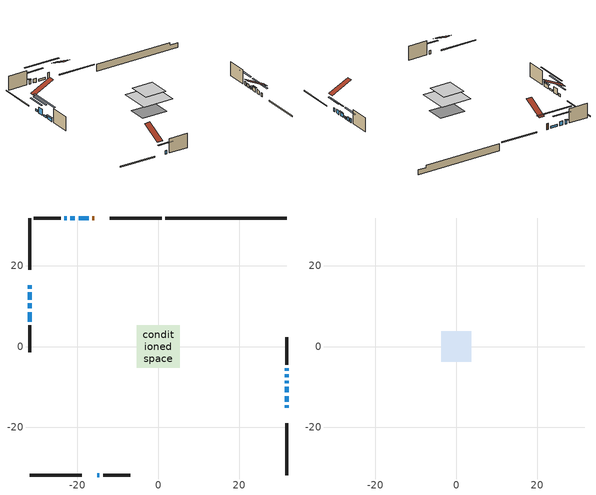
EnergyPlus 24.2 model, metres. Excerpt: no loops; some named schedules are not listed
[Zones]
conditioned space
 floor adiabatic (AdiabaticFloorConstruction): -5.27,-5.27 -5.27,5.27 5.27,5.27 5.27,-5.27 z3.05
 floor foundation (Slab1 construction): -4.44,-3.08 -4.44,3.08 4.44,3.08 4.44,-3.08 z-1.83
 wall outside (RimJoist1 construction): 0.8,31.82 -12.03,31.82 / -31.82,-31.82 -18.99,-31.82 / -31.82,31.82 -31.82,18.99 / 31.82,-31.82 31.82,-18.99 z0.61:0.91
 wall outside (AdiabaticWallConstruction 1): -15.85,31.82 -16.31,31.82 z0.61:2.64
 wall outside (AdiabaticWallConstruction): 31.82,-15.16 31.82,-14.6 / -15.16,-31.82 -14.6,-31.82 / -31.82,8.51 -31.82,6.18 z0.61:1.78; 31.82,-13.67 31.82,-12.3 / 31.82,-11.37 31.82,-10 / -20.65,31.82 -21.77,31.82 / -22.69,31.82 -23.25,31.82 / 31.82,-5.95 31.82,-5.39 z0.61:1.93; -31.82,15.16 -31.82,14.35 z0.61:1.43; -31.82,13.42 -31.82,11.59 z0.61:2.64; -17.23,31.82 -19.72,31.82 z0.61:1.35; -31.82,10.66 -31.82,9.44 z0.61:1.22; 31.82,-9.08 31.82,-8.51 z0.61:1.17; 31.82,-7.59 31.82,-6.87 z0.61:1.83
 wall outside (Wall1 construction): -24.18,31.82 -30.89,31.82 / -13.67,-31.82 -6.96,-31.82 / -31.82,5.25 -31.82,-1.46 / 31.82,-4.46 31.82,2.25 z0.61:5.49
 wall foundation (FoundationWall1 construction): 1.73,31.82,-1.83 1.73,31.82,0.61 28.81,31.82,0.61 28.81,31.82,-0.25 31.82,31.82,-0.25 31.82,31.82,-1.83
 window (WindowConstruction): 31.82,-15.16 31.82,-14.6 z0.61:1.78
 window (WindowConstruction 7): 31.82,-13.67 31.82,-12.3 z0.61:1.93
 window (WindowConstruction 8): -31.82,15.16 -31.82,14.35 z0.61:1.42
 window (WindowConstruction 9): -31.82,13.42 -31.82,11.59 z0.61:2.64
 window (WindowConstruction 10): -15.16,-31.82 -14.6,-31.82 z0.61:1.78
 window (WindowConstruction 12): -17.23,31.82 -19.72,31.82 z0.61:1.35
 window (WindowConstruction 13): -31.82,10.66 -31.82,9.44 z0.61:1.22
 window (WindowConstruction 1): 31.82,-11.37 31.82,-10 z0.61:1.93
 window (WindowConstruction 2): 31.82,-9.07 31.82,-8.52 z0.61:1.17
 window (WindowConstruction 3): -20.65,31.82 -21.76,31.82 z0.61:1.93
 window (WindowConstruction 4): -22.69,31.82 -23.25,31.82 z0.61:1.93
 window (WindowConstruction 5): -31.82,8.51 -31.82,6.18 z0.61:1.78
 window (WindowConstruction 11): 31.82,-7.59 31.82,-6.88 z0.61:1.83
 window (WindowConstruction 6): 31.82,-5.95 31.82,-5.39 z0.61:1.93
 door (Door): -15.85,31.82 -16.31,31.82 z0.61:2.64
 ceiling adiabatic (AdiabaticFloorConstruction): 5.27,-5.27 5.27,5.27 -5.27,5.27 -5.27,-5.27 z3.05
attic - vented
 floor to conditioned space (Floor1 construction Reversed): -3.72,-3.72 -3.72,3.72 3.72,3.72 3.72,-3.72 z5.49
 roof outside (Roof1 construction): -14.92,31.82,5.49 -14.92,24.78,9.01 -12.96,24.78,9.01 -12.96,31.82,5.49; -16.09,-31.82,5.49 -16.09,-24.78,9.01 -18.06,-24.78,9.01 -18.06,-31.82,5.49; -31.82,16.09,5.49 -24.78,16.09,9.01 -24.78,18.06,9.01 -31.82,18.06,5.49; 31.82,-16.09,5.49 24.78,-16.09,9.01 24.78,-18.06,9.01 31.82,-18.06,5.49
shading: 31.82,-11.96 31.82,-17.8 32.23,-17.8 32.23,-11.96 z4.42; 31.82,-9.66 31.82,-16.31 32.23,-16.31 32.23,-9.66 z4.57; -31.82,11.71 -31.82,17.8 -32.23,17.8 -32.23,11.71 z4.06; -31.82,8.95 -31.82,16.06 -32.23,16.06 -32.23,8.95 z5.28; -11.96,-31.82 -17.8,-31.82 -17.8,-32.23 -11.96,-32.23 z4.42; -24.8,31.82 -12.15,31.82 -12.15,32.23 -24.8,32.23 z6.43; -31.82,4.36 -31.82,15.74 -32.23,15.74 -32.23,4.36 z6.3; 31.82,-9.8 31.82,-11.57 32.23,-11.57 32.23,-9.8 z2.13; 31.82,-8.31 31.82,-9.27 32.23,-9.27 32.23,-8.31 z1.37; -24.4,31.82 -18.01,31.82 -18.01,32.23 -24.4,32.23 z4.57; -23.45,31.82 -22.49,31.82 -22.49,32.23 -23.45,32.23 z2.13; -31.82,5.98 -31.82,8.71 -32.23,8.71 -32.23,5.98 z1.98; 31.82,-2.75 31.82,-8.59 32.23,-8.59 32.23,-2.75 z4.57
[Building]
Building 1: Terrain=Suburbs
[Site:Location]
Quebec Intl AP_QC: Latitude {deg}=46.8; Longitude {deg}=-71.38; Time Zone {hr}=-5; Elevation {m}=74; Keep Site Location Information=Yes
[Site:GroundTemperature:Shallow]
0.0108218, -2.24938, -2.43038, -1.3578, 2.94801, 7.23376, 10.9493, 13.303, 13.5029, 11.5886, 7.96783, 3.81355
[Site:WaterMainsTemperature]
Calculation Method=Schedule; Temperature Schedule=mains temperature schedule
[Material] Roughness=Rough; Thermal Absorptance=0.9
Name | Thickness {m} | Conductivity {W/m-K} | Density {kg/m3} | Specific Heat {J/kg-K} | Solar Absorptance | Visible Absorptance
asphalt or fiberglass shingles | 0.00635 | 0.162714 | 1121.4 | 1465.45 | 0.4 | 0.4
ceiling loosefill ins | 0.254 | 0.0480833 | 16.02 | 1046.75 | 0.7 | 0.7
ceiling stud and cavity | 0.1397 | 0.180722 | 65.682 | 1177.47 | 0.7 | 0.7
concrete 4.0 in. | 0.1016 | 1.803125 | 2242.8 | 837.4 | 0.7 | 0.7
concrete 8.0 in. | 0.2032 | 1.803125 | 2242.8 | 837.4 | 0.7 | 0.7
door material | 0.04445 | 0.053851 | 512.64 | 1214.23 | 0.7 | 0.7
exterior vertical ins | 0.0633812 | 0.029427 | 32.04 | 1214.23 | 0.7 | 0.7
floor covering | 0.0127 | 0.0433444 | 54.468 | 1339.84 | 0.6 | 0.6
floor rigid ins; wall rigid ins 1 | 0.512978 | 0.029427 | 32.04 | 1214.23 | 0.7 | 0.7
floor stud and cavity | 0.1397 | 1.75129 | 37.0049 | 1207.88 | 0.7 | 0.7
furniture material conditioned space 1 | 0.1524 | 0.115458 | 640.8 | 1214.23 | 0.6 | 0.6
gypsum board | 0.0127 | 0.160291 | 801 | 837.4 | 0.6 | 0.6
gypsum board 1 | 0.0127 | 0.160291 | 801 | 837.4 | 0.7 | 0.7
osb sheathing 0.5 in. | 0.0127 | 0.115458 | 512.64 | 1214.23 | 0.7 | 0.7
osb sheathing 0.75 in. | 0.01905 | 0.115458 | 512.64 | 1214.23 | 0.7 | 0.7
osb sheathing 2.0 in. | 0.0508 | 0.115458 | 512.64 | 1214.23 | 0.7 | 0.7
rim joist rigid ins; wall rigid ins | 0.051816 | 0.029427 | 32.04 | 1214.23 | 0.7 | 0.7
rim joist stud and cavity | 0.0508 | 0.0387988 | 125.044 | 1163.47 | 0.6 | 0.6
wall stud and cavity | 0.1397 | 0.0899529 | 139.0536 | 1170.24 | 0.7 | 0.7
wall stud and cavity 1 | 0.0889 | 0.380278 | 52.3479 | 1209.89 | 0.7 | 0.7
wall stud and cavity 2 | 0.0889 | 0.391764 | 83.0341 | 1211.67 | 0.7 | 0.7
wood siding | 0.0254 | 0.102417 | 544.68 | 1172.36 | 0.4 | 0.4
wood siding 1; wood siding 2; wood siding 3 | 0.0254 | 0.102417 | 544.68 | 1172.36 | 0.7 | 0.7
[WindowMaterial:SimpleGlazingSystem]
Name | U-Factor {W/m2-K} | Solar Heat Gain Coefficient
WindowMaterial | 2.76973 | 0.51
WindowMaterial 1 | 2.78847 | 0.62
WindowMaterial 10 | 2.77314 | 0.53
WindowMaterial 2 | 2.75326 | 0.44
WindowMaterial 3 | 2.66866 | 0.52
WindowMaterial 4 | 2.78449 | 0.59
WindowMaterial 5 | 2.77143 | 0.52
WindowMaterial 6 | 2.77257 | 0.53
WindowMaterial 7 | 2.82821 | 0.59
WindowMaterial 8 | 2.97414 | 0.62
WindowMaterial 9 | 2.77768 | 0.55
[Construction]
AdiabaticFloorConstruction: floor stud and cavity, floor rigid ins, osb sheathing 0.75 in., floor covering
AdiabaticWallConstruction: wood siding 2, wall rigid ins 1, wall stud and cavity 1, gypsum board
AdiabaticWallConstruction 1: wood siding 3, wall rigid ins 1, wall stud and cavity 1, gypsum board
Door: door material
Floor1 construction Reversed: gypsum board, ceiling stud and cavity, ceiling loosefill ins
FoundationWall1 construction: concrete 8.0 in., gypsum board 1
furniture construction conditioned space 1: furniture material conditioned space 1
PartitionWallConstruction: gypsum board, wall stud and cavity 2, gypsum board
RimJoist1 construction: wood siding 1, rim joist rigid ins, osb sheathing 2.0 in., rim joist stud and cavity
Roof1 construction: asphalt or fiberglass shingles
Slab1 construction: concrete 4.0 in.
Wall1 construction: wood siding, wall rigid ins, osb sheathing 0.5 in., wall stud and cavity, gypsum board
WindowConstruction; WindowConstruction 10: WindowMaterial
WindowConstruction 1; WindowConstruction 7: WindowMaterial 1
WindowConstruction 11: WindowMaterial 8
WindowConstruction 12: WindowMaterial 9
WindowConstruction 13: WindowMaterial 10
WindowConstruction 2: WindowMaterial 2
WindowConstruction 3; WindowConstruction 4: WindowMaterial 3
WindowConstruction 5: WindowMaterial 4
WindowConstruction 6: WindowMaterial 5
WindowConstruction 8: WindowMaterial 6
WindowConstruction 9: WindowMaterial 7
[Zone] Multiplier=1; Part of Total Floor Area=Yes
Name | Volume {m3}
attic - vented | 30.7929
conditioned space | 429.4
[Space]
Name | Zone | Volume {m3}
attic - vented 1 | attic - vented | 30.7929
conditioned space 1 | conditioned space | 429.4
[ZoneInfiltration:EffectiveLeakageArea]
infil attic - vented 1: Zone or Space=attic - vented 1; Schedule=Always On Discrete; Effective Air Leakage Area {cm2}=2048.12; Stack Coefficient=0.000244904; Wind Coefficient=1.05735e-05
[ZoneMixing]
whole house fan mix: Zone or Space=attic - vented; Schedule=Always On Continuous; Design Flow Rate Calculation Method=Flow/Zone; Design Flow Rate {m3/s}=0; Source Zone or Space=conditioned space
[SurfaceProperty:ExposedFoundationPerimeter]
Slab1: Exposed Perimeter Calculation Method=TotalExposedPerimeter; Total Exposed Perimeter {m}=30.085
[InternalMass] Zone or ZoneList=conditioned space; Space or SpaceList=conditioned space 1
Name | Construction | Surface Area {m2}
furniture mass conditioned space 1 | furniture construction conditioned space 1 | 66.2561
partition wall mass | PartitionWallConstruction | 165.64
[Lights]
interior lighting: Zone or ZoneList or Space or SpaceList=conditioned space 1; Schedule=interior lighting schedule; Design Level Calculation Method=LightingLevel; Lighting Level {W}=343.2; Return Air Fraction=0; Fraction Radiant=0.6; Fraction Visible=0.2; Fraction Replaceable=1
[People]
occupants: Zone or ZoneList or Space or SpaceList=conditioned space 1; Number of People Schedule=occupants schedule; Number of People Calculation Method=People; Number of People=3; Fraction Radiant=0.314171; Sensible Heat Fraction=0.56303; Activity Level Schedule=occupants activity schedule; Carbon Dioxide Generation Rate {m3/s-W}=0; Enable ASHRAE 55 Comfort Warnings=No; Mean Radiant Temperature Calculation Type=EnclosureAveraged
[ElectricEquipment] Zone or ZoneList or Space or SpaceList=conditioned space 1; Design Level Calculation Method=EquipmentLevel
Name | Schedule | Design Level {W} | Fraction Latent | Fraction Radiant | Fraction Lost
clothes dryer | clothes dryer schedule | 140.772 | 0.015 | 0.081 | 0.85
clothes washer | clothes washer schedule | 32.1985 | 0.03 | 0.162 | 0.7
cooking range | cooking range schedule | 215.147 | 0.08 | 0.432 | 0.2
dishwasher | dishwasher schedule | 66.8632 | 0.3 | 0.18 | 0.4
fridge | fridge schedule | 72.9452 | 0 | 0.6 | 0
mech vent house fan | mech vent house fan schedule | 19.9167 | 0 | 0 | 0.5
mech vent house fan cfis | mech vent house fan cfis schedule | 0 | 0 | 0 | 0
mech vent range fan 0 | mech vent range fan 0 schedule | 57 | 0 | 0 | 1
misc plug loads | misc plug loads schedule | 494.7 | 0.045 | 0.513 | 0.1
whole house fan | Always On Discrete | 0 | 0 | 0 | 1
[OtherEquipment] Zone or ZoneList or Space or SpaceList=conditioned space 1; Design Level Calculation Method=EquipmentLevel
Name | Fuel Type | Schedule | Design Level {W} | Fraction Latent | Fraction Radiant | Fraction Lost
clothes dryer 1 | Electricity | clothes dryer schedule | 0 | 0.015 | 0.081 | 0.85
cooking range 1 | Electricity | cooking range schedule | 0 | 0.08 | 0.432 | 0.2
general water use latent | None | general water use schedule | 62.594 | 1 | 0 | 0
general water use sensible | None | general water use schedule | -61.6891 | 0 | 0.6 | 0
mech vent house fan latent load | None | Always On Discrete | 0 | 1 | 0 | 0
mech vent house fan sensible load | None | Always On Discrete | 0 | 0 | 0 | 0
water heater energy adjustment1 | Electricity | Always On Discrete | 0.01 | 0 | 0 | 1
[ZoneInfiltration:DesignFlowRate] Zone or ZoneList or Space or SpaceList=conditioned space 1; Schedule=Always On Discrete; Design Flow Rate Calculation Method=Flow/Zone; Design Flow Rate {m3/s}=0
infil flow; natural vent flow; whole house fan flow
[ZoneControl:Thermostat]
conditioned space Thermostat: Zone or ZoneList=conditioned space; Control Type Schedule=conditioned space Thermostat Schedule; Control 1=conditioned space temperature setpoint; Temperature Difference Between Cutout And Setpoint {deltaC}=0
[ZoneHVAC:Baseboard:Convective:Electric]
electric baseboard: Availability Schedule=Always On Discrete; Heating Design Capacity {W}=8310.03; Efficiency=1
[Zone equipment]
conditioned space: electric baseboard
[Foundation:Kiva]
Foundation Kiva 1: Initial Indoor Air Temperature {C}=18; Wall Height Above Grade {m}=0.609996; Wall Depth Below Slab {m}=0.2032; Custom Block Material Name 1=exterior vertical ins; Custom Block Depth 1 {m}=2.43998; Custom Block X Position 1 {m}=0.2159; Custom Block Z Position 1 {m}=0
[Foundation:Kiva:Settings]
Soil Conductivity {W/m-K}=0.849921; Soil Density {kg/m3}=1842.3; Soil Specific Heat {J/kg-K}=418.7; Ground Solar Absorptivity=0.9; Ground Thermal Absorptivity=0.9; Ground Surface Roughness {m}=0.03; Far-Field Width {m}=40; Deep-Ground Boundary Condition=ZeroFlux; Deep-Ground Depth {m}=40; Minimum Cell Dimension {m}=0.2; Maximum Cell Growth Coefficient=3; Simulation Timestep=Timestep
[Exterior:Lights]
exterior lighting: Schedule=exterior lighting schedule; Design Level {W}=75.6
[EnergyManagementSystem:GlobalVariable]
infil_program_Qfan
infil_program_Qinf
natural_vent_program_Qnv
natural_vent_program_Qwhf
[EnergyManagementSystem:Sensor]
Name | Output:Variable or Output:Meter Index Key | Output:Variable or Output:Meter
airflow_gain | infil flow | Infiltration Sensible Heat Gain Energy
airflow_gain_1 | natural vent flow | Infiltration Sensible Heat Gain Energy
airflow_gain_2 | whole house fan flow | Infiltration Sensible Heat Gain Energy
airflow_loss | infil flow | Infiltration Sensible Heat Loss Energy
airflow_loss_1 | natural vent flow | Infiltration Sensible Heat Loss Energy
airflow_loss_2 | whole house fan flow | Infiltration Sensible Heat Loss Energy
clg_load_cond |  | Cooling:EnergyTransfer:Zone:CONDITIONED SPACE
clg_sp_s; clg_sp_s_1 | cooling setpoint | Schedule Value
clothes_dryer_exhaust_0_sch_s | clothes dryer exhaust 0 schedule | Schedule Value
conditioned_space_clg_unmet_s | conditioned space | Zone Cooling Setpoint Not Met Time
conditioned_space_htg_unmet_s | conditioned space | Zone Heating Setpoint Not Met Time
cool_season | cooling season schedule | Schedule Value
fridge_tin_s | conditioned space | Zone Mean Air Temperature
htg_load_cond |  | Heating:EnergyTransfer:Zone:CONDITIONED SPACE
htg_sp_s; htg_sp_s_1 | heating setpoint | Schedule Value
ig_ee_conv | clothes dryer | Electric Equipment Convective Heating Energy
ig_ee_conv_2 | cooking range | Electric Equipment Convective Heating Energy
ig_ee_conv_4 | fridge | Electric Equipment Convective Heating Energy
ig_ee_conv_5 | misc plug loads | Electric Equipment Convective Heating Energy
ig_ee_conv_6 | whole house fan | Electric Equipment Convective Heating Energy
ig_ee_rad | clothes dryer | Electric Equipment Radiant Heating Energy
ig_ee_rad_2 | cooking range | Electric Equipment Radiant Heating Energy
ig_ee_rad_4 | fridge | Electric Equipment Radiant Heating Energy
ig_ee_rad_5 | misc plug loads | Electric Equipment Radiant Heating Energy
ig_ee_rad_6 | whole house fan | Electric Equipment Radiant Heating Energy
ig_lgt_conv | interior lighting | Lights Convective Heating Energy
ig_lgt_rad | interior lighting | Lights Radiant Heating Energy
ig_lgt_vis | interior lighting | Lights Visible Radiation Heating Energy
ig_oe_conv | clothes dryer 1 | Other Equipment Convective Heating Energy
ig_oe_conv_1 | cooking range 1 | Other Equipment Convective Heating Energy
ig_oe_conv_2 | general water use latent | Other Equipment Convective Heating Energy
ig_oe_conv_3 | general water use sensible | Other Equipment Convective Heating Energy
ig_oe_conv_4 | water heater energy adjustment1 | Other Equipment Convective Heating Energy
ig_oe_rad | clothes dryer 1 | Other Equipment Radiant Heating Energy
ig_oe_rad_1 | cooking range 1 | Other Equipment Radiant Heating Energy
ig_oe_rad_2 | general water use latent | Other Equipment Radiant Heating Energy
ig_oe_rad_3 | general water use sensible | Other Equipment Radiant Heating Energy
ig_oe_rad_4 | water heater energy adjustment1 | Other Equipment Radiant Heating Energy
ig_ppl_conv | occupants | People Convective Heating Energy
ig_ppl_rad | occupants | People Radiant Heating Energy
im_conv | furniture mass conditioned space 1 | Surface Inside Face Convection Heat Gain Energy
im_conv_1 | partition wall mass | Surface Inside Face Convection Heat Gain Energy
im_ig | furniture mass conditioned space 1 | Surface Inside Face Internal Gains Radiation Heat Gain Energy
im_ig_1 | partition wall mass | Surface Inside Face Internal Gains Radiation Heat Gain Energy
im_lgt | furniture mass conditioned space 1 | Surface Inside Face Lights Radiation Heat Gain Energy
im_lgt_1 | partition wall mass | Surface Inside Face Lights Radiation Heat Gain Energy
im_sol | furniture mass conditioned space 1 | Surface Inside Face Solar Radiation Heat Gain Energy
im_sol_1 | partition wall mass | Surface Inside Face Solar Radiation Heat Gain Energy
im_surf | furniture mass conditioned space 1 | Surface Inside Face Net Surface Thermal Radiation Heat Gain Energy
im_surf_1 | partition wall mass | Surface Inside Face Net Surface Thermal Radiation Heat Gain Energy
mech_vent_range_fan_0_sch_s | mech vent range fan 0 schedule | Schedule Value
mv_conv | mech vent house fan | Electric Equipment Convective Heating Energy
mv_conv_1 | mech vent house fan cfis | Electric Equipment Convective Heating Energy
mv_conv_2 | mech vent range fan 0 | Electric Equipment Convective Heating Energy
mv_conv_3 | mech vent house fan latent load | Other Equipment Convective Heating Energy
mv_conv_4 | mech vent house fan sensible load | Other Equipment Convective Heating Energy
mv_rad | mech vent house fan | Electric Equipment Radiant Heating Energy
mv_rad_1 | mech vent house fan cfis | Electric Equipment Radiant Heating Energy
mv_rad_2 | mech vent range fan 0 | Electric Equipment Radiant Heating Energy
mv_rad_3 | mech vent house fan latent load | Other Equipment Radiant Heating Energy
mv_rad_4 | mech vent house fan sensible load | Other Equipment Radiant Heating Energy
natural_vent_s | natural vent schedule | Schedule Value
out_pb_s |  | Site Outdoor Air Barometric Pressure
out_wt_s |  | Site Outdoor Air Humidity Ratio
site_vw_s |  | Site Wind Speed
ss_back_out | Window1 | Surface Window Shortwave from Zone Back Out Window Heat Transfer Rate
ss_back_out_1 | Window10 | Surface Window Shortwave from Zone Back Out Window Heat Transfer Rate
ss_back_out_10 | Window5 | Surface Window Shortwave from Zone Back Out Window Heat Transfer Rate
ss_back_out_11 | Window6 | Surface Window Shortwave from Zone Back Out Window Heat Transfer Rate
ss_back_out_12 | Window8 | Surface Window Shortwave from Zone Back Out Window Heat Transfer Rate
ss_back_out_13 | Window9 | Surface Window Shortwave from Zone Back Out Window Heat Transfer Rate
ss_back_out_2 | Window12 | Surface Window Shortwave from Zone Back Out Window Heat Transfer Rate
ss_back_out_3 | Window13 | Surface Window Shortwave from Zone Back Out Window Heat Transfer Rate
ss_back_out_4 | Window14 | Surface Window Shortwave from Zone Back Out Window Heat Transfer Rate
ss_back_out_5 | Window15 | Surface Window Shortwave from Zone Back Out Window Heat Transfer Rate
ss_back_out_6 | Window17 | Surface Window Shortwave from Zone Back Out Window Heat Transfer Rate
ss_back_out_7 | Window2 | Surface Window Shortwave from Zone Back Out Window Heat Transfer Rate
ss_back_out_8 | Window3 | Surface Window Shortwave from Zone Back Out Window Heat Transfer Rate
ss_back_out_9 | Window4 | Surface Window Shortwave from Zone Back Out Window Heat Transfer Rate
ss_conv | Door1 | Surface Inside Face Convection Heat Gain Energy
ss_conv_1 | Window1 | Surface Inside Face Convection Heat Gain Energy
ss_conv_10 | Window4 | Surface Inside Face Convection Heat Gain Energy
ss_conv_11 | Window5 | Surface Inside Face Convection Heat Gain Energy
ss_conv_12 | Window6 | Surface Inside Face Convection Heat Gain Energy
ss_conv_13 | Window8 | Surface Inside Face Convection Heat Gain Energy
ss_conv_14 | Window9 | Surface Inside Face Convection Heat Gain Energy
ss_conv_2 | Window10 | Surface Inside Face Convection Heat Gain Energy
ss_conv_3 | Window12 | Surface Inside Face Convection Heat Gain Energy
ss_conv_4 | Window13 | Surface Inside Face Convection Heat Gain Energy
ss_conv_5 | Window14 | Surface Inside Face Convection Heat Gain Energy
ss_conv_6 | Window15 | Surface Inside Face Convection Heat Gain Energy
ss_conv_7 | Window17 | Surface Inside Face Convection Heat Gain Energy
ss_conv_8 | Window2 | Surface Inside Face Convection Heat Gain Energy
ss_conv_9 | Window3 | Surface Inside Face Convection Heat Gain Energy
ss_ig | Door1 | Surface Inside Face Internal Gains Radiation Heat Gain Energy
ss_ig_1 | Window1 | Surface Inside Face Internal Gains Radiation Heat Gain Energy
ss_ig_10 | Window4 | Surface Inside Face Internal Gains Radiation Heat Gain Energy
ss_ig_11 | Window5 | Surface Inside Face Internal Gains Radiation Heat Gain Energy
ss_ig_12 | Window6 | Surface Inside Face Internal Gains Radiation Heat Gain Energy
ss_ig_13 | Window8 | Surface Inside Face Internal Gains Radiation Heat Gain Energy
ss_ig_14 | Window9 | Surface Inside Face Internal Gains Radiation Heat Gain Energy
ss_ig_2 | Window10 | Surface Inside Face Internal Gains Radiation Heat Gain Energy
ss_ig_3 | Window12 | Surface Inside Face Internal Gains Radiation Heat Gain Energy
ss_ig_4 | Window13 | Surface Inside Face Internal Gains Radiation Heat Gain Energy
ss_ig_5 | Window14 | Surface Inside Face Internal Gains Radiation Heat Gain Energy
ss_ig_6 | Window15 | Surface Inside Face Internal Gains Radiation Heat Gain Energy
ss_ig_7 | Window17 | Surface Inside Face Internal Gains Radiation Heat Gain Energy
ss_ig_8 | Window2 | Surface Inside Face Internal Gains Radiation Heat Gain Energy
ss_ig_9 | Window3 | Surface Inside Face Internal Gains Radiation Heat Gain Energy
ss_lgt | Door1 | Surface Inside Face Lights Radiation Heat Gain Energy
ss_sol | Door1 | Surface Inside Face Solar Radiation Heat Gain Energy
ss_surf | Door1 | Surface Inside Face Net Surface Thermal Radiation Heat Gain Energy
ss_surf_1 | Window1 | Surface Inside Face Net Surface Thermal Radiation Heat Gain Energy
ss_surf_10 | Window4 | Surface Inside Face Net Surface Thermal Radiation Heat Gain Energy
ss_surf_11 | Window5 | Surface Inside Face Net Surface Thermal Radiation Heat Gain Energy
ss_surf_12 | Window6 | Surface Inside Face Net Surface Thermal Radiation Heat Gain Energy
ss_surf_13 | Window8 | Surface Inside Face Net Surface Thermal Radiation Heat Gain Energy
ss_surf_14 | Window9 | Surface Inside Face Net Surface Thermal Radiation Heat Gain Energy
ss_surf_2 | Window10 | Surface Inside Face Net Surface Thermal Radiation Heat Gain Energy
ss_surf_3 | Window12 | Surface Inside Face Net Surface Thermal Radiation Heat Gain Energy
ss_surf_4 | Window13 | Surface Inside Face Net Surface Thermal Radiation Heat Gain Energy
ss_surf_5 | Window14 | Surface Inside Face Net Surface Thermal Radiation Heat Gain Energy
ss_surf_6 | Window15 | Surface Inside Face Net Surface Thermal Radiation Heat Gain Energy
ss_surf_7 | Window17 | Surface Inside Face Net Surface Thermal Radiation Heat Gain Energy
ss_surf_8 | Window2 | Surface Inside Face Net Surface Thermal Radiation Heat Gain Energy
ss_surf_9 | Window3 | Surface Inside Face Net Surface Thermal Radiation Heat Gain Energy
ss_trans_in | Window1 | Surface Window Transmitted Solar Radiation Rate
ss_trans_in_1 | Window10 | Surface Window Transmitted Solar Radiation Rate
ss_trans_in_10 | Window5 | Surface Window Transmitted Solar Radiation Rate
ss_trans_in_11 | Window6 | Surface Window Transmitted Solar Radiation Rate
ss_trans_in_12 | Window8 | Surface Window Transmitted Solar Radiation Rate
ss_trans_in_13 | Window9 | Surface Window Transmitted Solar Radiation Rate
ss_trans_in_2 | Window12 | Surface Window Transmitted Solar Radiation Rate
ss_trans_in_3 | Window13 | Surface Window Transmitted Solar Radiation Rate
ss_trans_in_4 | Window14 | Surface Window Transmitted Solar Radiation Rate
ss_trans_in_5 | Window15 | Surface Window Transmitted Solar Radiation Rate
ss_trans_in_6 | Window17 | Surface Window Transmitted Solar Radiation Rate
ss_trans_in_7 | Window2 | Surface Window Transmitted Solar Radiation Rate
ss_trans_in_8 | Window3 | Surface Window Transmitted Solar Radiation Rate
ss_trans_in_9 | Window4 | Surface Window Transmitted Solar Radiation Rate
ss_trans_out | Window1 | Surface Inside Face Initial Transmitted Diffuse Transmitted Out Window Solar Radiation Rate
ss_trans_out_1 | Window10 | Surface Inside Face Initial Transmitted Diffuse Transmitted Out Window Solar Radiation Rate
ss_trans_out_10 | Window5 | Surface Inside Face Initial Transmitted Diffuse Transmitted Out Window Solar Radiation Rate
ss_trans_out_11 | Window6 | Surface Inside Face Initial Transmitted Diffuse Transmitted Out Window Solar Radiation Rate
ss_trans_out_12 | Window8 | Surface Inside Face Initial Transmitted Diffuse Transmitted Out Window Solar Radiation Rate
ss_trans_out_13 | Window9 | Surface Inside Face Initial Transmitted Diffuse Transmitted Out Window Solar Radiation Rate
ss_trans_out_2 | Window12 | Surface Inside Face Initial Transmitted Diffuse Transmitted Out Window Solar Radiation Rate
ss_trans_out_3 | Window13 | Surface Inside Face Initial Transmitted Diffuse Transmitted Out Window Solar Radiation Rate
ss_trans_out_4 | Window14 | Surface Inside Face Initial Transmitted Diffuse Transmitted Out Window Solar Radiation Rate
ss_trans_out_5 | Window15 | Surface Inside Face Initial Transmitted Diffuse Transmitted Out Window Solar Radiation Rate
ss_trans_out_6 | Window17 | Surface Inside Face Initial Transmitted Diffuse Transmitted Out Window Solar Radiation Rate
ss_trans_out_7 | Window2 | Surface Inside Face Initial Transmitted Diffuse Transmitted Out Window Solar Radiation Rate
ss_trans_out_8 | Window3 | Surface Inside Face Initial Transmitted Diffuse Transmitted Out Window Solar Radiation Rate
ss_trans_out_9 | Window4 | Surface Inside Face Initial Transmitted Diffuse Transmitted Out Window Solar Radiation Rate
s_conv | Floor1 | Surface Inside Face Convection Heat Gain Energy
